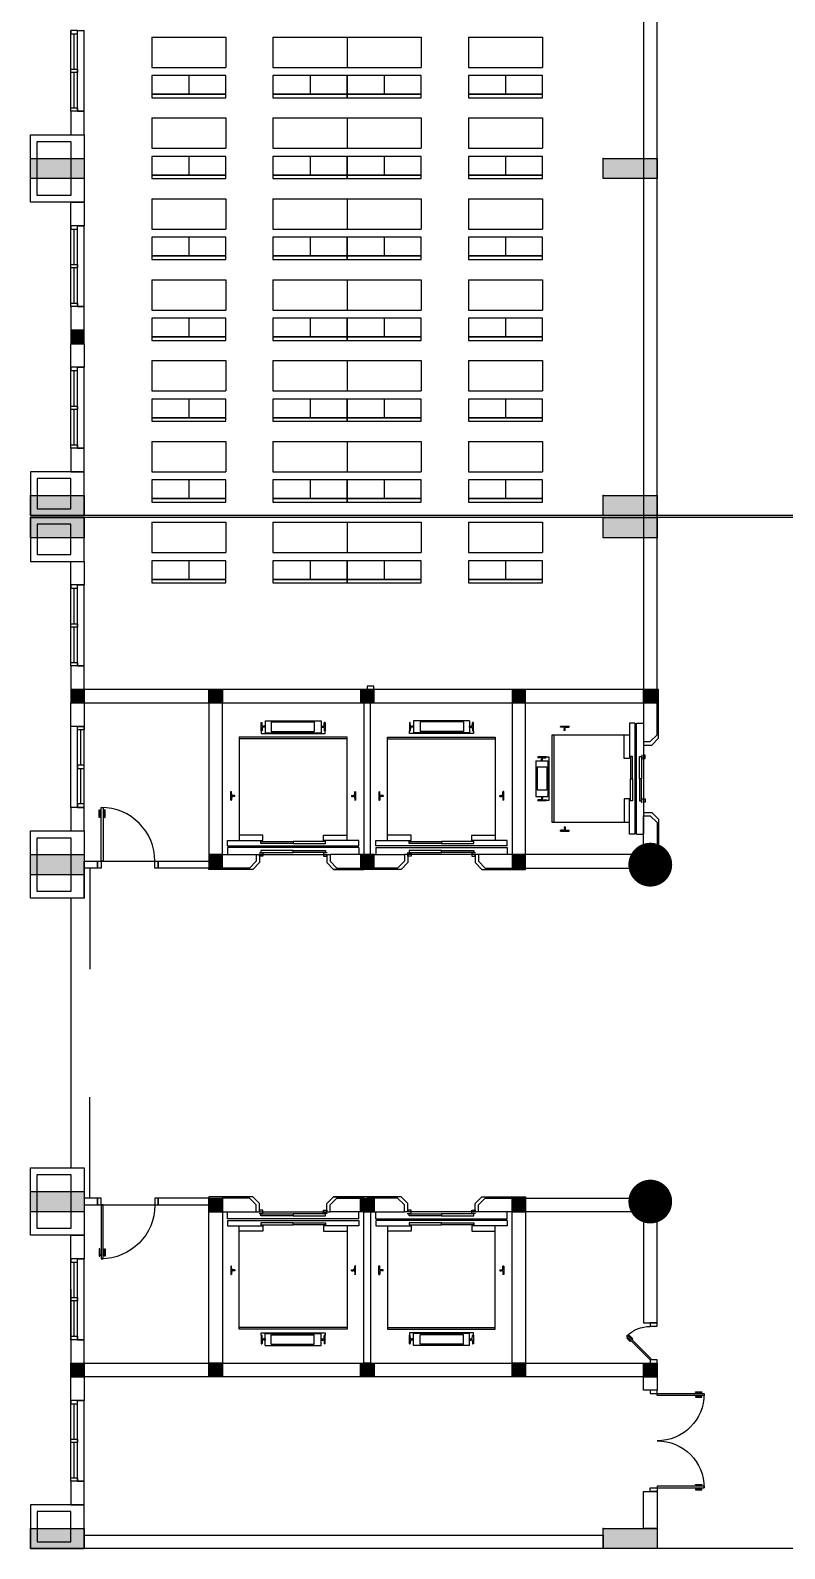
# Model space of a CAD drawing. Header units: millimetres. Extents: x -9574 to 115615, y -25569 to 161230.
# Drawn here: x 79860 to 91054, y 68680 to 91210 of the extents above; entities that cross this region are included whole.
import ezdxf

# ---------------------------------------------------------------- set-up
doc = ezdxf.new("R2010")
doc.units = ezdxf.units.MM
for name, color, linetype in [('cot TT T1$0$COT1', 7, 'Continuous'), ('cot TT T1$0$COTPHU7', 7, 'Continuous'), ('TT T1$0$03', 4, 'Continuous'), ('TT T1$0$COTPHU7', 7, 'Continuous'), ('TT T1$0$CUA3', 3, 'Continuous'), ('TT T1$0$HATCH', 8, 'Continuous'), ('TT T1$0$TBI241', 241, 'Continuous'), ('TT T1$0$TUONG6', 6, 'Continuous'), ('TT T1$0$VACH121', 121, 'Continuous')]:
    doc.layers.add(name, color=color, linetype=linetype)
doc.linetypes.add('TT T1$0$ZIGZAG', pattern='A,0.0001,-0.2,[131,ltypeshp.shx,S=0.2,R=0,X=-0.2,Y=0],-0.4,[131,ltypeshp.shx,S=0.2,R=180,X=0.2,Y=0],-0.2', length=0.8001)

# ---------------------------------------------------------------- blocks, each defined once
blk = doc.blocks.new('TT T1$0$1canh-01trai')
at = {"color": 7, "linetype": 'Continuous'}
for p, q in [((-2.4, 93.1), (0, 93.1)), ((-2.4, 91.8), (0, 91.8)), ((4, 93.1), (6.4, 93.1)), ((4, 91.8), (6.4, 91.8))]:
    blk.add_line(p, q, dxfattribs=at)
at = {"color": 4, "linetype": 'Continuous'}
for points in [[(-3.7, 95.3), (-2.4, 95.3), (-2.4, 81.3), (-3.7, 81.3)], [(0, 0), (0, 100), (4, 100), (4, 0)], [(7.7, 95.3), (6.4, 95.3), (6.4, 81.3), (7.7, 81.3)]]:
    blk.add_lwpolyline(points, close=True, dxfattribs=at)
at = {"linetype": 'Continuous'}
blk.add_arc((0, 0), 100, 0, 90, dxfattribs=at)
blk = doc.blocks.new('TT T1$0$2CANH-03')
at = {"color": 7, "linetype": 'Continuous'}
for p, q in [((-2.4, 93.1), (0, 93.1)), ((-2.4, 91.8), (0, 91.8)), ((4, 93.1), (6.4, 93.1)), ((4, 91.8), (6.4, 91.8)), ((196, 93.1), (193.6, 93.1)), ((196, 91.8), (193.6, 91.8)), ((202.4, 93.1), (200, 93.1)), ((202.4, 91.8), (200, 91.8))]:
    blk.add_line(p, q, dxfattribs=at)
at = {"color": 4, "linetype": 'Continuous'}
for points in [[(0, 0), (0, 100), (4, 100), (4, 0)], [(200, 0), (200, 100), (196, 100), (196, 0)], [(-3.7, 95.3), (-2.4, 95.3), (-2.4, 81.3), (-3.7, 81.3)], [(7.7, 95.3), (6.4, 95.3), (6.4, 81.3), (7.7, 81.3)], [(192.3, 95.3), (193.6, 95.3), (193.6, 81.3), (192.3, 81.3)], [(203.7, 95.3), (202.4, 95.3), (202.4, 81.3), (203.7, 81.3)]]:
    blk.add_lwpolyline(points, close=True, dxfattribs=at)
at = {"linetype": 'Continuous'}
for centre, start, end in [((0, 0), 0, 90), ((200, 0), 90, 180)]:
    blk.add_arc(centre, 100, start, end, dxfattribs=at)
blk = doc.blocks.new('TT T1$0$1canh-03')
at = {"color": 7, "linetype": 'Continuous'}
for p, q in [((-68.7, 63), (-70.4, 61.3)), ((-67.8, 62.1), (-69.5, 60.4)), ((-64.1, 67.5), (-65.8, 65.8)), ((-63.2, 66.6), (-64.9, 64.9))]:
    blk.add_line(p, q, dxfattribs=at)
at = {"color": 4, "linetype": 'Continuous'}
for points in [[(0, 0), (-70.7, 70.7), (-73.6, 67.9), (-2.8, -2.8)], [(-72.9, 61.9), (-72, 62.8), (-62, 52.9), (-62.9, 52)], [(-64.8, 70), (-65.7, 69.1), (-55.8, 59.2), (-54.9, 60.1)]]:
    blk.add_lwpolyline(points, close=True, dxfattribs=at)
at = {"linetype": 'Continuous'}
blk.add_arc((0, 0), 100, 135, 180, dxfattribs=at)
blk = doc.blocks.new('TT T1$0$62')
for p, q in [((0, 8), (24, 8)), ((0, 8), (0, -8)), ((28, 5), (41, 5)), ((46, 9), (49, 59)), ((62, 63), (54, 63)), ((62, 63), (62, -64)), ((0, -8), (24, -8)), ((28, -5), (41, -5)), ((46, -9), (49, -59)), ((62, -64), (54, -64))]:
    blk.add_line(p, q)
for centre, start, end in [((28, 10), 200.4873, 270), ((41, 10), 270, 356.9066), ((54, 59), 90, 176.9066), ((28, -10), 90, 159.5127), ((41, -10), 3.0934, 90), ((54, -59), 183.0934, 270)]:
    blk.add_arc(centre, 5, start, end)
blk = doc.blocks.new('TT T1$0$CUA 1200')
at = {"layer": 'TT T1$0$CUA3'}
for p, q in [((230027, 244954), (228827, 244954)), ((230027, 244854), (230027, 244954)), ((230027, 244854), (228827, 244854)), ((230027, 244754), (228827, 244754)), ((229402, 244804), (228877, 244804)), ((229977, 244804), (229452, 244804))]:
    blk.add_line(p, q, dxfattribs=at)
blk.add_lwpolyline([(228827, 244854), (228827, 244954)], dxfattribs=at)
for points in [[(228827, 244754), (228877, 244754), (228877, 244854), (228827, 244854)], [(229452, 244754), (229402, 244754), (229402, 244854), (229452, 244854)], [(230027, 244754), (229977, 244754), (229977, 244854), (230027, 244854)]]:
    blk.add_lwpolyline(points, close=True, dxfattribs=at)
blk = doc.blocks.new('TT T1$0$BAN-2')
at = {"layer": 'TT T1$0$TBI241'}
for p, q in [((550, 571), (550, 848)), ((1100, 450), (0, 450)), ((0, 0), (0, 450)), ((1100, 0), (1100, 450)), ((1100, 0), (0, 0))]:
    blk.add_line(p, q, dxfattribs=at)
for points in [[(1100, 900), (0, 900), (0, 848), (1100, 848)], [(1100, 848), (0, 848), (0, 571), (1100, 571)]]:
    blk.add_lwpolyline(points, close=True, dxfattribs=at)
blk = doc.blocks.new('TT T1$0$Cotvuong')
blk.add_hatch(color=256).paths.add_polyline_path([(50, 50), (-50, 50), (-50, -50), (50, -50)])
blk.add_lwpolyline([(-50, -50), (50, -50), (50, 50), (-50, 50)], close=True)
blk.add_point((0, 0))
blk = doc.blocks.new('TT T1')
at = {"layer": 'TT T1$0$03', "ltscale": 2}
blk.add_line((88960, 80655), (88960, 79555), dxfattribs=at)
for points in [[(84910, 78980), (84910, 81230), (84810, 81230), (84810, 78980)], [(84910, 73680), (84910, 71430), (84810, 71430), (84810, 73680)]]:
    blk.add_lwpolyline(points, close=True, dxfattribs=at)
at = {"layer": 'TT T1$0$CUA3'}
for p, q in [((80459.8, 80130), (80459.8, 81130)), ((80460, 79680), (80460, 80880)), ((80460, 79680), (80460, 80880)), ((80560, 79680), (80560, 80880)), ((80560, 79680), (80560, 80880)), ((80610, 80305), (80610, 80830)), ((80610, 80305), (80610, 80830)), ((80660, 79680), (80660, 80880)), ((80660, 79680), (80660, 80880)), ((80610, 79730), (80610, 80255)), ((80610, 79730), (80610, 80255)), ((80459.8, 72530), (80459.8, 71530)), ((80459.8, 70130), (80459.8, 71130))]:
    blk.add_line(p, q, dxfattribs=at)
at = {"layer": 'TT T1$0$CUA3', "ltscale": 2}
for p, q in [((80908.5, 78879.2), (81708.5, 78879.2)), ((80908.5, 73780.8), (81708.5, 73780.8))]:
    blk.add_line(p, q, dxfattribs=at)
at = {"layer": 'TT T1$0$CUA3', "linetype": 'TT T1$0$ZIGZAG', "ltscale": 0.2}
for p, q in [((80740.5, 78780), (80740.5, 77280)), ((80740.5, 78780), (80740.5, 77280)), ((80740.5, 78780), (80740.5, 77280)), ((80740.5, 73880), (80740.5, 75380)), ((80740.5, 73880), (80740.5, 75380))]:
    blk.add_line(p, q, dxfattribs=at)
at = {"layer": 'TT T1$0$CUA3', "ltscale": 2}
for points in [[(84959.7, 81480), (84859.7, 81480), (84859.7, 81430), (84959.7, 81430)], [(84959.7, 81429.8), (84859.7, 81429.8), (84859.7, 81429.8), (84959.7, 81429.8)], [(84959.7, 81480), (84859.7, 81480), (84859.7, 81430), (84959.7, 81430)], [(80908.5, 78879.2), (80908.5, 78779.2), (80858.5, 78779.2), (80858.5, 78879.2)], [(81758.5, 78879.2), (81758.5, 78779.2), (81708.5, 78779.2), (81708.5, 78879.2)], [(80908.5, 73780.8), (80908.5, 73880.8), (80858.5, 73880.8), (80858.5, 73780.8)], [(81758.5, 73780.8), (81758.5, 73880.8), (81708.5, 73880.8), (81708.5, 73780.8)], [(89060, 72030), (89060, 71980), (89160, 71980), (89160, 72030)], [(89060, 71480), (89060, 71430), (89160, 71430), (89160, 71480)]]:
    blk.add_lwpolyline(points, close=True, dxfattribs=at)
at = {"layer": 'TT T1$0$CUA3'}
for points in [[(88960, 80605), (89080.7, 80605), (89180, 80704.3), (89180, 81430), (89160, 81430)], [(88934, 80461.5), (88934, 80404.8), (88984, 80404.8), (88984, 80454.8), (88962, 80454.8)], [(88934, 79748), (88934, 79804.8), (88984, 79804.8), (88984, 79754.8), (88962, 79754.8)], [(88960, 79605), (89080.7, 79605), (89180, 79505.7), (89180, 78980), (89180, 78980)], [(83260, 78980), (83260, 78859.3), (83160.7, 78760), (82510, 78760), (82510, 78780)], [(83253.5, 79006), (83310.3, 79006), (83310.3, 78956), (83260.3, 78956), (83260.3, 78978)], [(84267, 79006), (84210.3, 79006), (84210.3, 78956), (84260.3, 78956), (84260.3, 78978)], [(84260, 78980), (84260, 78859.3), (84359.3, 78760), (84810, 78760), (84810, 78760)], [(85460, 78980), (85460, 78859.3), (85360.7, 78760), (84359.3, 78760), (84359.3, 78760)], [(85453, 79006), (85509.8, 79006), (85509.8, 78956), (85459.8, 78956), (85459.8, 78978)], [(86466.5, 79006), (86409.8, 79006), (86409.8, 78956), (86459.8, 78956), (86459.8, 78978)], [(86460, 78980), (86460, 78859.3), (86559.3, 78760), (87210, 78760), (87210, 78780)], [(83260, 73680), (83260, 73800.7), (83160.7, 73900), (82510, 73900), (82510, 73880)], [(84260, 73680), (84260, 73800.7), (84359.3, 73900), (84810, 73900), (84810, 73900)], [(85460, 73680), (85460, 73800.7), (85360.7, 73900), (84359.3, 73900), (84359.3, 73900)], [(86460, 73680), (86460, 73800.7), (86559.3, 73900), (87210, 73900), (87210, 73880)], [(83253.5, 73654), (83310.3, 73654), (83310.3, 73704), (83260.3, 73704), (83260.3, 73682)], [(84267, 73654), (84210.3, 73654), (84210.3, 73704), (84260.3, 73704), (84260.3, 73682)], [(85453, 73654), (85509.8, 73654), (85509.8, 73704), (85459.8, 73704), (85459.8, 73682)], [(86466.5, 73654), (86409.8, 73654), (86409.8, 73704), (86459.8, 73704), (86459.8, 73682)]]:
    blk.add_lwpolyline(points, dxfattribs=at)
for points in [[(80660, 80880), (80660, 80830), (80560, 80830), (80560, 80880)], [(80660, 80880), (80660, 80830), (80560, 80830), (80560, 80880)], [(88796, 80104.8), (88796, 80434.8), (88766, 80434.8), (88766, 80104.8)], [(88899, 80104.8), (88899, 80434.8), (88929, 80434.8), (88929, 80104.8)], [(80660, 80255), (80660, 80305), (80560, 80305), (80560, 80255)], [(80660, 80255), (80660, 80305), (80560, 80305), (80560, 80255)], [(88796, 80104.8), (88796, 79774.8), (88766, 79774.8), (88766, 80104.8)], [(88899, 80104.8), (88899, 79774.8), (88929, 79774.8), (88929, 80104.8)], [(80660, 79680), (80660, 79730), (80560, 79730), (80560, 79680)], [(80660, 79680), (80660, 79730), (80560, 79730), (80560, 79680)], [(83760.3, 79144), (83280.3, 79144), (83280.3, 79174), (83760.3, 79174)], [(83760.3, 79144), (84240.3, 79144), (84240.3, 79174), (83760.3, 79174)], [(85959.8, 79144), (85479.8, 79144), (85479.8, 79174), (85959.8, 79174)], [(85959.8, 79144), (86439.8, 79144), (86439.8, 79174), (85959.8, 79174)], [(83760.3, 79041), (83280.3, 79041), (83280.3, 79011), (83760.3, 79011)], [(83760.3, 79041), (84240.3, 79041), (84240.3, 79011), (83760.3, 79011)], [(85959.8, 79041), (85479.8, 79041), (85479.8, 79011), (85959.8, 79011)], [(85959.8, 79041), (86439.8, 79041), (86439.8, 79011), (85959.8, 79011)], [(83760.3, 73619), (83280.3, 73619), (83280.3, 73649), (83760.3, 73649)], [(83760.3, 73516), (83280.3, 73516), (83280.3, 73486), (83760.3, 73486)], [(83760.3, 73619), (84240.3, 73619), (84240.3, 73649), (83760.3, 73649)], [(83760.3, 73516), (84240.3, 73516), (84240.3, 73486), (83760.3, 73486)], [(85959.8, 73619), (85479.8, 73619), (85479.8, 73649), (85959.8, 73649)], [(85959.8, 73516), (85479.8, 73516), (85479.8, 73486), (85959.8, 73486)], [(85959.8, 73619), (86439.8, 73619), (86439.8, 73649), (85959.8, 73649)], [(85959.8, 73516), (86439.8, 73516), (86439.8, 73486), (85959.8, 73486)], [(89160, 70980), (89160, 71030), (89060, 71030), (89060, 70980)], [(89160, 69580), (89160, 69530), (89060, 69530), (89060, 69580)]]:
    blk.add_lwpolyline(points, close=True, dxfattribs=at)
at = {"layer": 'TT T1$0$HATCH', "ltscale": 2}
blk.add_line((80460, 78330), (80460, 74330), dxfattribs=at)
at = {"layer": 'TT T1$0$TBI241'}
for p, q in [((83285.3, 80940.5), (83293.2, 80940.5)), ((83285.3, 80813.5), (83285.3, 80940.5)), ((83300.9, 80886.5), (83298.2, 80935.8)), ((83345.3, 80885), (83321.7, 80885)), ((83345.3, 80966), (84175.3, 80966)), ((83345.3, 80966), (83345.3, 80788)), ((83345.3, 80869), (83345.3, 80885)), ((83434.3, 80947.5), (84074.3, 80947.5)), ((83434.3, 80947.5), (83434.3, 80806.5)), ((84074.3, 80947.5), (84074.3, 80806.5)), ((84175.3, 80966), (84175.3, 80788)), ((84175.3, 80885), (84175.3, 80869)), ((84175.3, 80885), (84198.8, 80885)), ((84219.6, 80886.5), (84222.3, 80935.8)), ((84235.3, 80940.5), (84227.3, 80940.5)), ((84235.3, 80940.5), (84235.3, 80813.5)), ((85484.8, 80940.5), (85484.8, 80813.5)), ((85484.8, 80940.5), (85492.7, 80940.5)), ((85500.4, 80886.5), (85497.7, 80935.8)), ((85544.8, 80885), (85521.2, 80885)), ((86374.8, 80966), (85544.8, 80966)), ((85544.8, 80966), (85544.8, 80788)), ((85544.8, 80885), (85544.8, 80869)), ((86285.8, 80947.5), (85645.8, 80947.5)), ((85645.8, 80947.5), (85645.8, 80806.5)), ((86285.8, 80947.5), (86285.8, 80806.5)), ((86374.8, 80966), (86374.8, 80788)), ((86374.8, 80869), (86374.8, 80885)), ((86374.8, 80885), (86398.3, 80885)), ((86419.1, 80886.5), (86421.8, 80935.8)), ((86434.8, 80940.5), (86426.8, 80940.5)), ((86434.8, 80813.5), (86434.8, 80940.5)), ((83285.3, 80813.5), (83293.2, 80813.5)), ((83285.3, 80813.5), (83285.3, 80776.5)), ((83285.3, 80776.5), (84235.3, 80776.5)), ((83300.9, 80867.5), (83298.2, 80818.2)), ((83317, 80881.8), (83305.9, 80881.8)), ((83317, 80872.3), (83305.9, 80872.3)), ((83345.3, 80869), (83321.7, 80869)), ((83345.3, 80788), (84175.3, 80788)), ((83434.3, 80806.5), (84074.3, 80806.5)), ((84175.3, 80869), (84198.8, 80869)), ((84203.5, 80881.8), (84214.6, 80881.8)), ((84203.5, 80872.3), (84214.6, 80872.3)), ((84219.6, 80867.5), (84222.3, 80818.2)), ((84235.3, 80813.5), (84227.3, 80813.5)), ((84235.3, 80776.5), (84235.3, 80813.5)), ((85484.8, 80813.5), (85492.7, 80813.5)), ((85484.8, 80776.5), (85484.8, 80813.5)), ((86434.8, 80776.5), (85484.8, 80776.5)), ((85500.4, 80867.5), (85497.7, 80818.2)), ((85516.5, 80881.8), (85505.4, 80881.8)), ((85516.5, 80872.3), (85505.4, 80872.3)), ((85544.8, 80869), (85521.2, 80869)), ((86374.8, 80788), (85544.8, 80788)), ((86285.8, 80806.5), (85645.8, 80806.5)), ((86374.8, 80869), (86398.3, 80869)), ((86403, 80881.8), (86414.1, 80881.8)), ((86403, 80872.3), (86414.1, 80872.3)), ((86419.1, 80867.5), (86421.8, 80818.2)), ((86434.8, 80813.5), (86426.8, 80813.5)), ((86434.8, 80813.5), (86434.8, 80776.5)), ((87364, 80369.8), (87542, 80369.8)), ((87364, 80369.8), (87364, 79839.8)), ((87382.5, 80280.8), (87382.5, 79940.8)), ((87382.5, 80280.8), (87523.5, 80280.8)), ((87389.5, 80429.8), (87389.5, 80421.8)), ((87516.5, 80429.8), (87389.5, 80429.8)), ((87443.5, 80414.1), (87394.2, 80416.8)), ((87445, 80369.8), (87445, 80393.3)), ((87461, 80369.8), (87445, 80369.8)), ((87448.3, 80398), (87448.3, 80409.1)), ((87457.8, 80398), (87457.8, 80409.1)), ((87461, 80369.8), (87461, 80393.3)), ((87462.5, 80414.1), (87511.8, 80416.8)), ((87516.5, 80429.8), (87516.5, 80421.8)), ((87516.5, 80429.8), (87553.5, 80429.8)), ((87523.5, 80280.8), (87523.5, 79940.8)), ((87542, 80369.8), (87542, 79839.8)), ((87553.5, 80429.8), (87553.5, 79779.8)), ((87364, 79839.8), (87542, 79839.8)), ((87382.5, 79940.8), (87523.5, 79940.8)), ((87389.5, 79779.8), (87389.5, 79787.7)), ((87389.5, 79779.8), (87516.5, 79779.8)), ((87443.5, 79795.4), (87394.2, 79792.7)), ((87445, 79839.8), (87461, 79839.8)), ((87445, 79839.8), (87445, 79816.2)), ((87448.3, 79811.5), (87448.3, 79800.4)), ((87457.8, 79811.5), (87457.8, 79800.4)), ((87461, 79839.8), (87461, 79816.2)), ((87462.5, 79795.4), (87511.8, 79792.7)), ((87516.5, 79779.8), (87516.5, 79787.7)), ((87553.5, 79779.8), (87516.5, 79779.8)), ((83285.3, 71883.5), (84235.3, 71883.5)), ((83285.3, 71846.5), (83285.3, 71883.5)), ((83345.3, 71872), (84175.3, 71872)), ((83345.3, 71694), (83345.3, 71872)), ((84175.3, 71694), (84175.3, 71872)), ((84235.3, 71883.5), (84235.3, 71846.5)), ((86434.8, 71883.5), (85484.8, 71883.5)), ((85484.8, 71883.5), (85484.8, 71846.5)), ((86374.8, 71872), (85544.8, 71872)), ((85544.8, 71694), (85544.8, 71872)), ((86374.8, 71694), (86374.8, 71872)), ((86434.8, 71846.5), (86434.8, 71883.5)), ((83285.3, 71846.5), (83285.3, 71719.5)), ((83285.3, 71846.5), (83293.2, 71846.5)), ((83285.3, 71719.5), (83293.2, 71719.5)), ((83300.9, 71792.5), (83298.2, 71841.8)), ((83300.9, 71773.5), (83298.2, 71724.2)), ((83317, 71787.7), (83305.9, 71787.7)), ((83317, 71778.2), (83305.9, 71778.2)), ((83345.3, 71791), (83321.7, 71791)), ((83345.3, 71775), (83321.7, 71775)), ((83345.3, 71791), (83345.3, 71775)), ((83345.3, 71694), (84175.3, 71694)), ((83434.3, 71853.5), (84074.3, 71853.5)), ((83434.3, 71712.5), (83434.3, 71853.5)), ((83434.3, 71712.5), (84074.3, 71712.5)), ((84074.3, 71712.5), (84074.3, 71853.5)), ((84175.3, 71775), (84175.3, 71791)), ((84175.3, 71791), (84198.8, 71791)), ((84175.3, 71775), (84198.8, 71775)), ((84203.5, 71787.7), (84214.6, 71787.7)), ((84203.5, 71778.2), (84214.6, 71778.2)), ((84219.6, 71792.5), (84222.3, 71841.8)), ((84219.6, 71773.5), (84222.3, 71724.2)), ((84235.3, 71846.5), (84227.3, 71846.5)), ((84235.3, 71719.5), (84227.3, 71719.5)), ((84235.3, 71719.5), (84235.3, 71846.5)), ((85484.8, 71719.5), (85484.8, 71846.5)), ((85484.8, 71846.5), (85492.7, 71846.5)), ((85484.8, 71719.5), (85492.7, 71719.5)), ((85500.4, 71792.5), (85497.7, 71841.8)), ((85500.4, 71773.5), (85497.7, 71724.2)), ((85516.5, 71787.7), (85505.4, 71787.7)), ((85516.5, 71778.2), (85505.4, 71778.2)), ((85544.8, 71791), (85521.2, 71791)), ((85544.8, 71775), (85521.2, 71775)), ((85544.8, 71775), (85544.8, 71791)), ((86374.8, 71694), (85544.8, 71694)), ((86285.8, 71853.5), (85645.8, 71853.5)), ((85645.8, 71712.5), (85645.8, 71853.5)), ((86285.8, 71712.5), (85645.8, 71712.5)), ((86285.8, 71712.5), (86285.8, 71853.5)), ((86374.8, 71791), (86398.3, 71791)), ((86374.8, 71791), (86374.8, 71775)), ((86374.8, 71775), (86398.3, 71775)), ((86403, 71787.7), (86414.1, 71787.7)), ((86403, 71778.2), (86414.1, 71778.2)), ((86419.1, 71792.5), (86421.8, 71841.8)), ((86419.1, 71773.5), (86421.8, 71724.2)), ((86434.8, 71846.5), (86426.8, 71846.5)), ((86434.8, 71719.5), (86426.8, 71719.5)), ((86434.8, 71846.5), (86434.8, 71719.5))]:
    blk.add_line(p, q, dxfattribs=at)
for centre, start, end in [((83293.2, 80935.5), 3.0934, 90), ((83305.9, 80886.8), 183.0934, 270), ((83317, 80886.8), 270, 339.51268), ((84203.5, 80886.8), 200.48732, 270), ((84214.6, 80886.8), 270, 356.9066), ((84227.3, 80935.5), 90, 176.9066), ((85492.7, 80935.5), 3.0934, 90), ((85505.4, 80886.8), 183.0934, 270), ((85516.5, 80886.8), 270, 339.51268), ((86403, 80886.8), 200.48732, 270), ((86414.1, 80886.8), 270, 356.9066), ((86426.8, 80935.5), 90, 176.9066), ((83293.2, 80818.5), 270, 356.9066), ((83305.9, 80867.3), 90, 176.9066), ((83317, 80867.3), 20.48732, 90), ((84203.5, 80867.3), 90, 159.51268), ((84214.6, 80867.3), 3.0934, 90), ((84227.3, 80818.5), 183.0934, 270), ((85492.7, 80818.5), 270, 356.9066), ((85505.4, 80867.3), 90, 176.9066), ((85516.5, 80867.3), 20.48732, 90), ((86403, 80867.3), 90, 159.51268), ((86414.1, 80867.3), 3.0934, 90), ((86426.8, 80818.5), 183.0934, 270), ((87394.5, 80421.8), 180, 266.9066), ((87443.3, 80409.1), 0, 86.9066), ((87443.3, 80398), 290.48732, 0), ((87462.8, 80409.1), 93.0934, 180), ((87462.8, 80398), 180, 249.51268), ((87511.5, 80421.8), 273.0934, 0), ((87394.5, 79787.7), 93.0934, 180), ((87443.3, 79800.4), 273.0934, 0), ((87443.3, 79811.5), 0, 69.51268), ((87462.8, 79811.5), 110.48732, 180), ((87462.8, 79800.4), 180, 266.9066), ((87511.5, 79787.7), 0, 86.9066), ((83293.2, 71841.5), 3.0934, 90), ((83293.2, 71724.5), 270, 356.9066), ((83305.9, 71792.7), 183.0934, 270), ((83305.9, 71773.2), 90, 176.9066), ((83317, 71792.7), 270, 339.51268), ((83317, 71773.2), 20.48732, 90), ((84203.5, 71792.7), 200.48732, 270), ((84203.5, 71773.2), 90, 159.51268), ((84214.6, 71792.7), 270, 356.9066), ((84214.6, 71773.2), 3.0934, 90), ((84227.3, 71841.5), 90, 176.9066), ((84227.3, 71724.5), 183.0934, 270), ((85492.7, 71841.5), 3.0934, 90), ((85492.7, 71724.5), 270, 356.9066), ((85505.4, 71792.7), 183.0934, 270), ((85505.4, 71773.2), 90, 176.9066), ((85516.5, 71792.7), 270, 339.51268), ((85516.5, 71773.2), 20.48732, 90), ((86403, 71792.7), 200.48732, 270), ((86403, 71773.2), 90, 159.51268), ((86414.1, 71792.7), 270, 356.9066), ((86414.1, 71773.2), 3.0934, 90), ((86426.8, 71841.5), 90, 176.9066), ((86426.8, 71724.5), 183.0934, 270)]:
    blk.add_arc(centre, 5, start, end, dxfattribs=at)
at = {"layer": 'TT T1$0$TUONG6'}
for points in [[(88960, 81430), (89160, 81430), (89160, 113960), (88960, 113960)], [(80660, 89660), (80660, 90010), (80460, 90010), (80460, 89660)], [(79860, 88660), (79860, 89660), (80660, 89660), (80660, 88660)], [(79960, 88760), (79960, 89560), (80460, 89560), (80460, 88760)], [(80660, 88660), (80660, 88310), (80460, 88310), (80460, 88660)], [(80460, 87110), (80460, 86760), (80660, 86760), (80660, 87110)], [(80460, 86210), (80460, 86560), (80660, 86560), (80660, 86210)], [(80660, 84660), (80660, 85010), (80460, 85010), (80460, 84660)], [(79860, 84660), (79860, 84010), (80660, 84010), (80660, 84660)], [(79960, 84560), (79960, 84110), (80460, 84110), (80460, 84560)], [(79860, 83980), (79860, 83330), (80660, 83330), (80660, 83980)], [(79960, 83880), (79960, 83430), (80460, 83430), (80460, 83880)], [(80660, 83330), (80660, 82980), (80460, 82980), (80460, 83330)], [(80460, 81780), (80460, 81430), (80660, 81430), (80660, 81780)], [(82510, 81230), (82510, 81430), (80660, 81430), (80660, 81230)], [(88960, 81230), (88960, 81430), (82710, 81430), (82710, 81230)], [(80460, 80880), (80460, 81230), (80660, 81230), (80660, 80880)], [(80460, 80880), (80460, 81230), (80660, 81230), (80660, 80880)], [(82710, 78980), (82710, 81230), (82510, 81230), (82510, 78980)], [(87210, 78980), (87210, 81230), (87010, 81230), (87010, 78980)], [(88960, 80655), (89060, 80655), (89160, 80755), (89160, 81230), (88960, 81230)], [(80660, 79330), (80660, 79680), (80460, 79680), (80460, 79330)], [(80660, 79330), (80660, 79680), (80460, 79680), (80460, 79330)], [(88960, 79555), (89060, 79555), (89160, 79455), (89160, 78980), (88960, 78980)], [(79860, 78330), (79860, 79330), (80660, 79330), (80660, 78330)], [(79960, 78430), (79960, 79230), (80460, 79230), (80460, 78430)], [(80858.5, 78879.2), (80858.5, 78779.2), (80658.5, 78779.2), (80658.5, 78879.2)], [(82510, 78880), (82510, 78780), (81758.5, 78780), (81758.5, 78880)], [(83210, 78980), (83210, 78880), (83110, 78780), (82710, 78780), (82710, 78980)], [(84310, 78980), (84310, 78880), (84410, 78780), (84860, 78780), (84860, 78980)], [(85410, 78980), (85410, 78880), (85310, 78780), (84860, 78780), (84860, 78980)], [(86510, 78980), (86510, 78880), (86610, 78780), (88960, 78780), (88960, 78980), (86510, 78980)], [(79860, 73330), (79860, 74330), (80660, 74330), (80660, 73330)], [(79960, 73430), (79960, 74230), (80460, 74230), (80460, 73430)], [(80858.5, 73780.8), (80858.5, 73880.8), (80658.5, 73880.8), (80658.5, 73780.8)], [(82510, 73780), (82510, 73880), (81758.5, 73880), (81758.5, 73780)], [(82710, 73680), (82710, 71430), (82510, 71430), (82510, 73680)], [(83210, 73680), (83210, 73780), (83110, 73880), (82710, 73880), (82710, 73680)], [(84310, 73680), (84310, 73780), (84410, 73880), (84860, 73880), (84860, 73680)], [(85410, 73680), (85410, 73780), (85310, 73880), (84860, 73880), (84860, 73680)], [(86510, 73680), (86510, 73780), (86610, 73880), (88960, 73880), (88960, 73680), (86510, 73680)], [(87210, 73680), (87210, 71430), (87010, 71430), (87010, 73680)], [(89160, 72030), (89160, 73680), (88960, 73680), (88960, 72030)], [(80660, 73330), (80660, 72980), (80460, 72980), (80460, 73330)], [(80460, 71780), (80460, 71430), (80660, 71430), (80660, 71780)], [(82510, 71430), (82510, 71230), (80660, 71230), (80660, 71430)], [(88960, 71430), (88960, 71230), (82710, 71230), (82710, 71430)], [(80460, 70880), (80460, 71230), (80660, 71230), (80660, 70880)], [(80460, 70880), (80460, 71230), (80660, 71230), (80660, 70880)], [(89160, 71030), (88960.9, 71030), (88960.9, 71230.5), (89160, 71230.5)], [(80660, 69330), (80660, 69680), (80460, 69680), (80460, 69330)], [(80660, 69330), (80660, 69680), (80460, 69680), (80460, 69330)], [(89160, 68980), (88960.9, 68980), (88960.9, 69530), (89160, 69530)], [(79860, 69330), (79860, 68680), (80660, 68680), (80660, 69330)], [(79960, 69230), (79960, 68780), (80460, 68780), (80460, 69230)], [(88359.9, 68880), (88359.9, 68680), (80659.9, 68680), (80659.9, 68880)]]:
    blk.add_lwpolyline(points, close=True, dxfattribs=at)
blk.add_lwpolyline([(80659.8, 78329.9), (80659.8, 78879.9)], dxfattribs=at)
at = {"layer": 'TT T1$0$VACH121'}
for p, q in [((88830, 80930.2), (88751, 80930.2)), ((88830, 80929.8), (88830, 79279.8)), ((88855, 80930.2), (88960, 80930.2)), ((88855, 79279.8), (88855, 80930.2)), ((88960, 80930.2), (88960, 79279.8)), ((82960.3, 80724), (82960.3, 79189)), ((84560.3, 80724), (82960.3, 80724)), ((84560.3, 80697), (82960.3, 80697)), ((84560.3, 79189), (84560.3, 80724)), ((85159.8, 79189), (85159.8, 80724)), ((85159.8, 80724), (86759.8, 80724)), ((85159.8, 80697), (86759.8, 80697)), ((86759.8, 80724), (86759.8, 79189)), ((87606, 80754.8), (88751, 80754.8)), ((87606, 79454.8), (87606, 80754.8)), ((87633, 79454.8), (87633, 80754.8)), ((88671, 80404.8), (88671, 80754.8)), ((88671, 80404.8), (88671, 80754.8)), ((88671, 79804.8), (88671, 79454.8)), ((88751, 79454.8), (87606, 79454.8)), ((82784.8, 79110), (82784.8, 79189)), ((84735.3, 79085), (82784.8, 79085)), ((82784.8, 79085), (82784.8, 78980)), ((82785.3, 79110), (84735.3, 79110)), ((83310.3, 79269), (82960.3, 79269)), ((83310.3, 79269), (82960.3, 79269)), ((84210.3, 79269), (84560.3, 79269)), ((84735.3, 79085), (84735.3, 78975.5)), ((84735.3, 79085), (84735.3, 79085)), ((86934.8, 79110), (84984.8, 79110)), ((84984.8, 79085), (86935.3, 79085)), ((84984.8, 79085), (84984.8, 78975.5)), ((84984.8, 79085), (84984.8, 79085)), ((85509.8, 79269), (85159.8, 79269)), ((86409.8, 79269), (86759.8, 79269)), ((86409.8, 79269), (86759.8, 79269)), ((86935.3, 79110), (86935.3, 79189)), ((86935.3, 79085), (86935.3, 78980)), ((88855, 79279.8), (88855, 79279.8)), ((88855, 79279.8), (88960, 79279.8)), ((83210, 78980), (84310, 78980)), ((86510, 78980), (85410, 78980)), ((82784.8, 73575), (82784.8, 73680)), ((83210, 73680), (84310, 73680)), ((84735.3, 73575), (84735.3, 73684.5)), ((84984.8, 73575), (84984.8, 73684.5)), ((86510, 73680), (85410, 73680)), ((86935.3, 73575), (86935.3, 73680)), ((84735.3, 73575), (82784.8, 73575)), ((82784.8, 73550), (82784.8, 73471)), ((82785.3, 73550), (84735.3, 73550)), ((82960.3, 71936), (82960.3, 73471)), ((84560.3, 73471), (84560.3, 71936)), ((84735.3, 73575), (84735.3, 73575)), ((84984.8, 73575), (86935.3, 73575)), ((84984.8, 73575), (84984.8, 73575)), ((86934.8, 73550), (84984.8, 73550)), ((85159.8, 73471), (85159.8, 71936)), ((86759.8, 71936), (86759.8, 73471)), ((86935.3, 73550), (86935.3, 73471)), ((83310.3, 73391), (82960.3, 73391)), ((83310.3, 73391), (82960.3, 73391)), ((84210.3, 73391), (84560.3, 73391)), ((85509.8, 73391), (85159.8, 73391)), ((86409.8, 73391), (86759.8, 73391)), ((86409.8, 73391), (86759.8, 73391)), ((84560.3, 71963), (82960.3, 71963)), ((84560.3, 71936), (82960.3, 71936)), ((85159.8, 71963), (86759.8, 71963)), ((85159.8, 71936), (86759.8, 71936))]:
    blk.add_line(p, q, dxfattribs=at)
for points in [[(88751, 80929.8), (88751, 80404.8), (88671, 80404.8)], [(88829.5, 79279.8), (88751, 79279.8), (88751, 79804.8), (88671, 79804.8)], [(82785.3, 79189), (83310.3, 79189), (83310.3, 79269)], [(84735.3, 79110.5), (84735.3, 79189), (84210.3, 79189), (84210.3, 79269)], [(84984.8, 79110.5), (84984.8, 79189), (85509.8, 79189), (85509.8, 79269)], [(86934.8, 79189), (86409.8, 79189), (86409.8, 79269)], [(82785.3, 73471), (83310.3, 73471), (83310.3, 73391)], [(84735.3, 73549.5), (84735.3, 73471), (84210.3, 73471), (84210.3, 73391)], [(84984.8, 73549.5), (84984.8, 73471), (85509.8, 73471), (85509.8, 73391)], [(86934.8, 73471), (86409.8, 73471), (86409.8, 73391)]]:
    blk.add_lwpolyline(points, dxfattribs=at)
at = {"layer": 'TT T1$0$03', "rotation": 270}
for p in [(-164293.6, 320037.4), (-164293.6, 317137.4), (-164293.6, 315037.4), (-164293.6, 311807.4), (-164293.6, 301807.4), (-164293.6, 299707.4)]:
    blk.add_blockref('TT T1$0$CUA 1200', p, dxfattribs=at)
at = {"layer": 'TT T1$0$COTPHU7', "ltscale": 2, "xscale": 2, "yscale": 2, "rotation": 270}
blk.add_blockref('TT T1$0$Cotvuong', (80560, 86660), dxfattribs=at)
at = {"layer": 'TT T1$0$CUA3', "ltscale": 2, "extrusion": (0, 0, -1), "xscale": -8, "yscale": 8, "zscale": -1}
blk.add_blockref('TT T1$0$1canh-01trai', (-80908.5, 78879.2), dxfattribs=at)
at = {"layer": 'TT T1$0$CUA3', "ltscale": 2, "extrusion": (0, 0, -1), "xscale": 8, "yscale": 8, "zscale": -1, "rotation": 180}
blk.add_blockref('TT T1$0$1canh-01trai', (-80908.5, 73780.8), dxfattribs=at)
at = {"layer": 'TT T1$0$CUA3', "ltscale": 2, "xscale": -4.979999999981374, "yscale": 4.979999999981374, "zscale": 0.83, "rotation": 90}
blk.add_blockref('TT T1$0$1canh-03', (89059.8, 71480.2), dxfattribs=at)
at = {"layer": 'TT T1$0$CUA3', "xscale": -7, "yscale": 7, "zscale": 0.5, "rotation": 270}
blk.add_blockref('TT T1$0$2CANH-03', (89160, 69580), dxfattribs=at)
at = {"layer": 'TT T1$0$TBI241', "rotation": 180}
for name, p in [('TT T1$0$BAN-2', (82760.4, 91109.8)), ('TT T1$0$BAN-2', (84560.4, 91109.8)), ('TT T1$0$BAN-2', (85660.4, 91109.8)), ('TT T1$0$BAN-2', (87460.4, 91109.8)), ('TT T1$0$BAN-2', (82760.4, 89909.8)), ('TT T1$0$BAN-2', (84560.4, 89909.8)), ('TT T1$0$BAN-2', (85660.4, 89909.8)), ('TT T1$0$BAN-2', (87460.4, 89909.8)), ('TT T1$0$BAN-2', (82760.4, 88709.8)), ('TT T1$0$BAN-2', (84560.4, 88709.8)), ('TT T1$0$BAN-2', (85660.4, 88709.8)), ('TT T1$0$BAN-2', (87460.4, 88709.8)), ('TT T1$0$BAN-2', (82760.4, 87509.8)), ('TT T1$0$BAN-2', (84560.4, 87509.8)), ('TT T1$0$BAN-2', (85660.4, 87509.8)), ('TT T1$0$BAN-2', (87460.4, 87509.8)), ('TT T1$0$BAN-2', (82760.4, 86309.8)), ('TT T1$0$BAN-2', (84560.4, 86309.8)), ('TT T1$0$BAN-2', (85660.4, 86309.8)), ('TT T1$0$BAN-2', (87460.4, 86309.8)), ('TT T1$0$BAN-2', (82760.4, 85109.8)), ('TT T1$0$BAN-2', (84560.4, 85109.8)), ('TT T1$0$BAN-2', (85660.4, 85109.8)), ('TT T1$0$BAN-2', (87460.4, 85109.8)), ('TT T1$0$BAN-2', (82760.4, 83909.8)), ('TT T1$0$BAN-2', (84560.4, 83909.8)), ('TT T1$0$BAN-2', (85660.4, 83909.8)), ('TT T1$0$BAN-2', (87460.4, 83909.8)), ('TT T1$0$62', (82895.3, 79849)), ('TT T1$0$62', (85094.8, 72811))]:
    blk.add_blockref(name, p, dxfattribs=at)
at = {"layer": 'TT T1$0$TBI241', "xscale": -1}
for p, rotation in [((87791, 80819.8), 270), ((86824.8, 79849), 180), ((87791, 79389.8), 90), ((84625.3, 72811), 180)]:
    blk.add_blockref('TT T1$0$62', p, dxfattribs=dict(at, rotation=rotation))
at = {"layer": 'TT T1$0$TBI241'}
for p in [(84625.3, 79849), (86824.8, 72811)]:
    blk.add_blockref('TT T1$0$62', p, dxfattribs=at)
at = {"layer": 'TT T1$0$TBI241', "xscale": -1}
for p in [(85094.8, 79849), (82895.3, 72811)]:
    blk.add_blockref('TT T1$0$62', p, dxfattribs=at)
blk = doc.blocks.new('cot TT T1$0$COT 33X800')
at = {"layer": 'cot TT T1$0$COT1'}
blk.add_hatch(color=256, dxfattribs=at).paths.add_polyline_path([(152348, -78357), (152648, -78357), (152648, -79157), (152348, -79157)])
blk.add_lwpolyline([(152348, -78357), (152648, -78357), (152648, -79157), (152348, -79157)], close=True, dxfattribs=at)
at = {"layer": 'cot TT T1$0$COT1', "ltscale": 2}
blk.add_point((152348, -79157), dxfattribs=at)
blk = doc.blocks.new('cot TT T1$0$Cotvuong')
blk.add_hatch(color=256).paths.add_polyline_path([(50, 50), (-50, 50), (-50, -50), (50, -50)])
blk.add_lwpolyline([(-50, -50), (50, -50), (50, 50), (-50, 50)], close=True)
blk.add_point((0, 0))
blk = doc.blocks.new('cot TT T1')
at = {"layer": 'cot TT T1$0$COT1'}
for points in [[(80660, 81230), (80660, 81430), (80460, 81430), (80460, 81230)], [(82710, 81230), (82710, 81430), (82510, 81430), (82510, 81230)], [(84960, 81230), (84960, 81430), (84760, 81430), (84760, 81230)], [(87210, 81230), (87210, 81430), (87010, 81430), (87010, 81230)], [(89160, 81230), (89160, 81430), (88960, 81430), (88960, 81230)], [(82710, 78780), (82710, 78980), (82510, 78980), (82510, 78780)], [(84960, 78780), (84960, 78980), (84760, 78980), (84760, 78780)], [(87210, 78780), (87210, 78980), (87010, 78980), (87010, 78780)], [(89160, 78780), (89160, 78980), (88960, 78980), (88960, 78780)], [(82710, 73880), (82710, 73680), (82510, 73680), (82510, 73880)], [(84960, 73880), (84960, 73680), (84760, 73680), (84760, 73880)], [(87210, 73880), (87210, 73680), (87010, 73680), (87010, 73880)], [(89160, 73880), (89160, 73680), (88960, 73680), (88960, 73880)], [(80660, 71430), (80660, 71230), (80460, 71230), (80460, 71430)], [(82710, 71430), (82710, 71230), (82510, 71230), (82510, 71430)], [(84960, 71430), (84960, 71230), (84760, 71230), (84760, 71430)], [(87210, 71430), (87210, 71230), (87010, 71230), (87010, 71430)], [(89160, 71430), (89160, 71230), (88960, 71230), (88960, 71430)]]:
    blk.add_hatch(color=256, dxfattribs=at).paths.add_polyline_path(points)
at = {"ltscale": 2}
for p, q in [((100460, 84010), (80660, 84010)), ((100460, 83980), (80660, 83980)), ((91960, 68680), (80660, 68680))]:
    blk.add_line(p, q, dxfattribs=at)
at = {"layer": 'cot TT T1$0$COT1'}
for points in [[(80660, 81230), (80660, 81430), (80460, 81430), (80460, 81230)], [(80660, 81230), (80660, 81430), (80460, 81430), (80460, 81230)], [(82710, 81230), (82710, 81430), (82510, 81430), (82510, 81230)], [(82710, 81230), (82710, 81430), (82510, 81430), (82510, 81230)], [(84960, 81230), (84960, 81430), (84760, 81430), (84760, 81230)], [(84960, 81230), (84960, 81430), (84760, 81430), (84760, 81230)], [(87210, 81230), (87210, 81430), (87010, 81430), (87010, 81230)], [(87210, 81230), (87210, 81430), (87010, 81430), (87010, 81230)], [(89160, 81230), (89160, 81430), (88960, 81430), (88960, 81230)], [(89160, 81230), (89160, 81430), (88960, 81430), (88960, 81230)], [(82710, 78780), (82710, 78980), (82510, 78980), (82510, 78780)], [(82710, 78780), (82710, 78980), (82510, 78980), (82510, 78780)], [(84960, 78780), (84960, 78980), (84760, 78980), (84760, 78780)], [(84960, 78780), (84960, 78980), (84760, 78980), (84760, 78780)], [(87210, 78780), (87210, 78980), (87010, 78980), (87010, 78780)], [(87210, 78780), (87210, 78980), (87010, 78980), (87010, 78780)], [(89160, 78780), (89160, 78980), (88960, 78980), (88960, 78780)], [(89160, 78780), (89160, 78980), (88960, 78980), (88960, 78780)], [(82710, 73880), (82710, 73680), (82510, 73680), (82510, 73880)], [(82710, 73880), (82710, 73680), (82510, 73680), (82510, 73880)], [(84960, 73880), (84960, 73680), (84760, 73680), (84760, 73880)], [(84960, 73880), (84960, 73680), (84760, 73680), (84760, 73880)], [(87210, 73880), (87210, 73680), (87010, 73680), (87010, 73880)], [(87210, 73880), (87210, 73680), (87010, 73680), (87010, 73880)], [(89160, 73880), (89160, 73680), (88960, 73680), (88960, 73880)], [(89160, 73880), (89160, 73680), (88960, 73680), (88960, 73880)], [(80660, 71430), (80660, 71230), (80460, 71230), (80460, 71430)], [(80660, 71430), (80660, 71230), (80460, 71230), (80460, 71430)], [(82710, 71430), (82710, 71230), (82510, 71230), (82510, 71430)], [(82710, 71430), (82710, 71230), (82510, 71230), (82510, 71430)], [(84960, 71430), (84960, 71230), (84760, 71230), (84760, 71430)], [(84960, 71430), (84960, 71230), (84760, 71230), (84760, 71430)], [(87210, 71430), (87210, 71230), (87010, 71230), (87010, 71430)], [(87210, 71430), (87210, 71230), (87010, 71230), (87010, 71430)], [(89160, 71430), (89160, 71230), (88960, 71230), (88960, 71430)], [(89160, 71430), (89160, 71230), (88960, 71230), (88960, 71430)]]:
    blk.add_lwpolyline(points, close=True, dxfattribs=at)
at = {"layer": 'cot TT T1$0$COT1', "ltscale": 2, "const_width": 325}
for points in [[(89060, 78667, 1), (89060, 78992, 1)], [(89060, 78992, -1), (89060, 78667, -1)], [(89060, 73668, 1), (89060, 73992, 1)]]:
    blk.add_lwpolyline(points, format="xyb", close=True, dxfattribs=at)
at = {"layer": 'cot TT T1$0$COT1', "rotation": 270}
for p in [(159017, 241658), (167517, 241658), (159017, 236658), (167517, 236658), (159017, 236328), (167517, 236328), (159017, 231328), (159017, 226328), (159017, 221328), (167517, 221328), (167517, 221328)]:
    blk.add_blockref('cot TT T1$0$COT 33X800', p, dxfattribs=at)
at = {"layer": 'cot TT T1$0$COTPHU7', "ltscale": 2, "xscale": 2, "yscale": 2, "rotation": 270}
blk.add_blockref('cot TT T1$0$Cotvuong', (80560, 86660), dxfattribs=at)

msp = doc.modelspace()

# ---------------------------------------------------------------- block references
for name in ['TT T1', 'cot TT T1']:
    msp.add_blockref(name, (0, 0))

doc.saveas('drawing.dxf')
